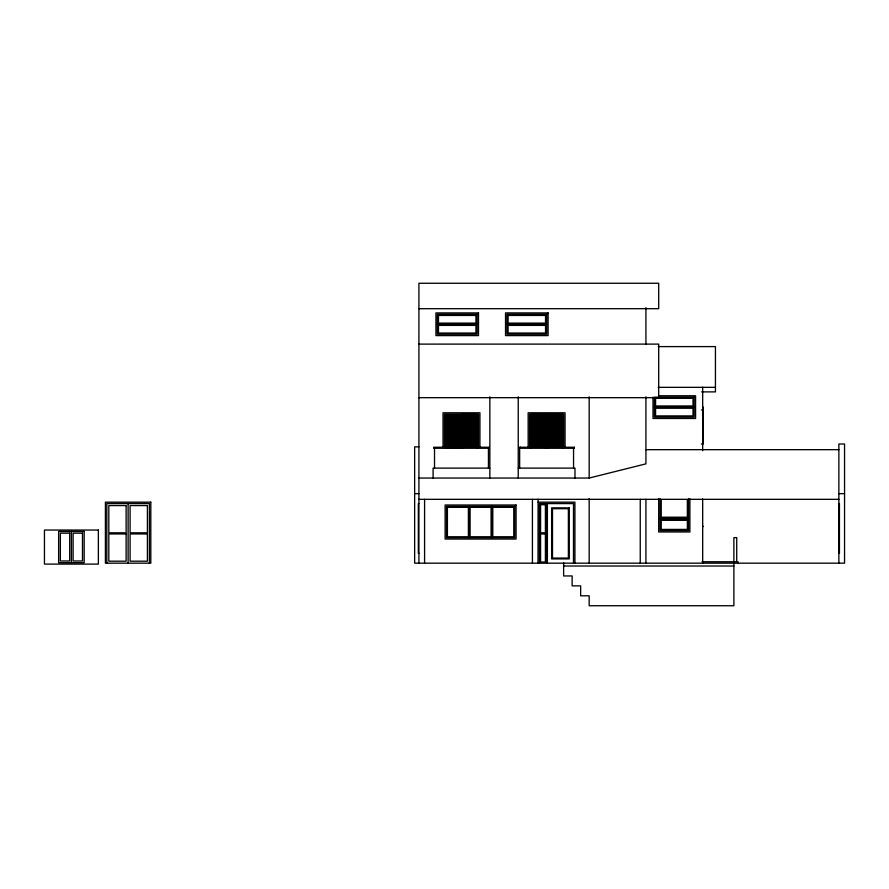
<?xml version="1.0" encoding="UTF-8"?>
<svg xmlns="http://www.w3.org/2000/svg" width="889" height="889" viewBox="0 0 889 889"><rect width="100%" height="100%" fill="white"/><g stroke="black" fill="none" stroke-linecap="round" stroke-linejoin="round"><path stroke-width="1.33" d="M418.919 478.049L589.174 478.049L645.925 463.858L645.925 396.738M418.919 308.694L658.693 308.694L658.693 283.258L418.919 283.258L418.919 563.17M437.355 324.252L477.082 324.252M506.952 324.252L546.679 324.252M418.919 344.11L658.693 344.11L658.693 397.683L418.919 397.683M658.382 346.599L715.445 346.599L715.445 391.882L701.588 391.882M658.193 387.337L715.445 387.337M658.505 395.761L695.576 395.761L695.576 418.463L653.015 418.463L653.015 397.094M654.437 407.106L694.153 407.106M702.677 407.106L703.243 407.106L703.243 444L701.399 444M702.677 408.529L703.243 408.529M701.399 409.951L703.243 409.951M702.677 411.363L703.243 411.363M462.613 414.541L477.371 414.541M530.711 414.541L545.468 414.541M547.735 414.541L562.493 414.541M462.613 415.541L477.371 415.541M530.711 415.541L545.468 415.541M445.589 416.13L460.346 416.13M547.735 416.33L562.493 416.33M462.613 416.53L477.371 416.53M530.711 416.53L545.468 416.53M445.589 416.93L460.346 416.93M547.735 417.33L562.493 417.33M462.613 417.43L477.371 417.43M530.711 417.43L545.468 417.43M445.589 417.919L460.346 417.919M547.735 418.23L562.493 418.23M462.613 418.33L477.371 418.33M530.711 418.33L545.468 418.33M445.589 418.919L460.346 418.919M547.735 419.119L562.493 419.119M462.613 419.219L477.371 419.219M530.711 419.219L545.468 419.219M445.589 419.819L460.346 419.819M462.613 420.119L477.371 420.119M530.711 420.119L545.468 420.119M547.735 420.019L562.493 420.019M445.589 420.708L460.346 420.708M462.613 420.908L477.371 420.908M530.711 420.908L545.468 420.908M547.735 420.908L562.493 420.908M445.589 421.608L460.346 421.608M462.613 421.708L477.371 421.708M530.711 421.708L545.468 421.708M547.735 421.708L562.493 421.708M445.589 422.497L460.346 422.497M547.735 422.497L562.493 422.497M462.613 422.708L477.371 422.708M530.711 422.708L545.468 422.708M445.589 423.297L460.346 423.297M547.735 423.497L562.493 423.497M462.613 423.697L477.371 423.697M530.711 423.697L545.468 423.697M702.677 424.131L703.243 424.131M445.589 424.297L460.346 424.297M547.735 424.498L562.493 424.498M462.613 424.598L477.371 424.598M530.711 424.598L545.468 424.598M445.589 425.286L460.346 425.286M462.613 425.487L477.371 425.487M530.711 425.487L545.468 425.487M547.735 425.387L562.493 425.387M445.589 426.187L460.346 426.187M462.613 426.387L477.371 426.387M530.711 426.387L545.468 426.387M547.735 426.287L562.493 426.287M445.589 426.976L460.346 426.976M462.613 427.287L477.371 427.287M530.711 427.287L545.468 427.287M547.735 427.187L562.493 427.187M445.589 427.876L460.346 427.876M462.613 428.076L477.371 428.076M530.711 428.076L545.468 428.076M547.735 428.076L562.493 428.076M445.589 428.776L460.346 428.776M462.613 428.876L477.371 428.876M530.711 428.876L545.468 428.876M547.735 428.876L562.493 428.876M445.589 429.665L460.346 429.665M462.613 429.665L477.371 429.665M530.711 429.665L545.468 429.665M547.735 429.665L562.493 429.665M445.589 430.465L460.346 430.465M462.613 430.665L477.371 430.665M530.711 430.665L545.468 430.665M547.735 430.665L562.493 430.665M445.589 431.454L460.346 431.454M462.613 431.654L477.371 431.654M530.711 431.654L545.468 431.654M547.735 431.654L562.493 431.654M445.589 432.454L460.346 432.454M462.613 432.554L477.371 432.554M530.711 432.554L545.468 432.554M547.735 432.554L562.493 432.554M445.589 433.354L460.346 433.354M462.613 433.454L477.371 433.454M530.711 433.454L545.468 433.454M547.735 433.454L562.493 433.454M445.589 434.243L460.346 434.243M462.613 434.343L477.371 434.343M530.711 434.343L545.468 434.343M547.735 434.343L562.493 434.343M445.589 435.143L460.346 435.143M462.613 435.243L477.371 435.243M530.711 435.243L545.468 435.243M547.735 435.243L562.493 435.243M445.589 436.032L460.346 436.032M462.613 436.032L477.371 436.032M530.711 436.032L545.468 436.032M547.735 436.032L562.493 436.032M445.589 436.832L460.346 436.832M462.613 436.832L477.371 436.832M530.711 436.832L545.468 436.832M547.735 436.832L562.493 436.832M445.589 437.632L460.346 437.632M462.613 437.833L477.371 437.833M530.711 437.833L545.468 437.833M547.735 437.833L562.493 437.833M445.589 438.621L460.346 438.621M462.613 438.822L477.371 438.822M530.711 438.822L545.468 438.822M547.735 438.822L562.493 438.822M445.589 439.622L460.346 439.622M462.613 439.722L477.371 439.722M530.711 439.722L545.468 439.722M547.735 439.722L562.493 439.722M445.589 440.511L460.346 440.511M462.613 440.611L477.371 440.611M530.711 440.611L545.468 440.611M547.735 440.611L562.493 440.611M445.589 441.411L460.346 441.411M462.613 441.511L477.371 441.511M530.711 441.511L545.468 441.511M547.735 441.511L562.493 441.511M445.589 442.311L460.346 442.311M462.613 442.411L477.371 442.411M530.711 442.411L545.468 442.411M547.735 442.411L562.493 442.411M702.677 442.578L703.243 442.578M445.589 443.2L460.346 443.2M462.613 443.2L477.371 443.2M530.711 443.2L545.468 443.2M547.735 443.2L562.493 443.2M445.589 444L460.346 444M462.613 444L477.371 444M530.711 444L545.468 444M547.735 444L562.493 444M445.589 444.789L460.346 444.789M462.613 444.989L477.371 444.989M530.711 444.989L545.468 444.989M547.735 444.989L562.493 444.989M445.589 445.589L460.346 445.589M462.613 445.989L477.371 445.989M530.711 445.989L545.468 445.989M547.735 445.989L562.493 445.989M445.589 446.589L460.346 446.589M418.919 446.834L414.652 446.834L414.652 563.17L844.55 563.17L844.55 444L838.872 444L838.872 563.17M462.613 446.889L477.371 446.889M530.711 446.889L545.468 446.889M547.735 446.889L562.493 446.889M645.925 449.667L838.872 449.667M489.85 468.114L433.099 468.114L433.099 478.049M518.231 468.114L574.983 468.114L574.983 478.049M414.652 493.651L418.919 493.651M838.872 493.651L844.55 493.651M418.919 499.329L838.872 499.329M538.023 502.163L574.916 502.163L574.916 563.17M418.919 503.585L418.341 503.585L418.341 553.247L418.919 553.247M838.872 503.585L839.438 503.585L839.438 553.247L838.872 553.247M660.105 518.343L688.486 518.343M660.105 519.198L688.486 519.198M702.677 526.288L703.243 526.288L702.677 526.855M702.043 561.759L738.114 561.759L738.114 563.17M563.626 566.015L733.881 566.015M736.725 561.759L736.725 537.634L733.881 537.634L733.881 605.742L589.174 605.742L589.174 595.808L580.65 595.808L580.65 585.873L572.138 585.873L572.138 575.95L563.626 575.95L563.626 562.826M702.677 387.171L702.677 450.69M702.677 498.773L702.677 563.17M689.897 498.785L689.897 531.966L658.693 531.966L658.693 498.785M688.486 498.796L688.486 530.544L660.105 530.544L660.105 498.796M687.353 499.585L687.353 517.209L661.238 517.209L661.238 499.585M645.925 307.661L645.925 344.11M645.925 499.329L645.925 563.17M640.247 499.329L640.247 563.17M589.174 396.805L589.174 478.049M589.174 498.64L589.174 563.17M573.561 448.256L573.561 468.114M573.494 563.17L573.494 503.585L539.445 503.585L539.445 563.17M565.048 447.445L565.048 412.785L528.155 412.785L528.155 447.445M563.626 447.467L563.626 414.207L529.577 414.207L529.577 447.467M562.493 448.089L562.493 415.341L547.735 415.341L547.735 448.089M547.391 503.585L547.391 563.17M546.602 414.207L546.602 447.467M546.535 503.585L546.535 563.17M545.468 448.089L545.468 415.341L530.711 415.341L530.711 448.089M538.089 499.329L538.023 563.17M532.422 499.329L532.422 563.17M520.498 447.256L520.498 448.256M519.643 448.256L519.643 468.114M518.231 396.761L518.231 478.049M491.95 506.419L491.95 537.634M489.85 396.761L489.85 478.049M488.439 448.256L488.439 468.114M479.927 447.445L479.927 412.785L443.033 412.785L443.033 447.445M478.504 447.467L478.504 414.207L444.456 414.207L444.456 447.467M477.371 448.089L477.371 415.341L462.613 415.341L462.613 448.089M469.248 506.419L469.248 537.634M461.48 414.207L461.48 447.467M434.521 448.256L434.521 468.114M424.586 499.329L424.586 563.17M149.396 563.17L149.396 503.585L106.836 503.585L106.836 563.17M128.116 503.585L128.116 563.17M71.409 531.466L71.409 562.681M478.504 312.906L435.943 312.906L435.943 335.598L478.504 335.598L478.504 312.906M548.102 312.906L505.53 312.906L505.53 335.598L548.102 335.598L548.102 312.906M477.082 314.317L437.355 314.317L437.355 334.186L477.082 334.186L477.082 314.317M546.679 314.317L506.952 314.317L506.952 334.186L546.679 334.186L546.679 314.317M475.948 315.451L438.488 315.451L438.488 323.118L475.948 323.118L475.948 315.451M545.546 315.451L508.086 315.451L508.086 323.118L545.546 323.118L545.546 315.451M475.948 325.385L438.488 325.385L438.488 333.053L475.948 333.053L475.948 325.385M545.546 325.385L508.086 325.385L508.086 333.053L545.546 333.053L545.546 325.385M694.153 397.172L654.437 397.172L654.437 417.041L694.153 417.041L694.153 397.172M693.02 398.316L655.571 398.316L655.571 405.973L693.02 405.973L693.02 398.316M693.02 408.24L655.571 408.24L655.571 415.908L693.02 415.908L693.02 408.24M460.346 415.341L445.589 415.341L445.589 447.578L460.346 447.578L460.346 415.341M489.283 447.256L433.665 447.256L433.665 448.256L489.283 448.256L489.283 447.256M574.416 447.256L518.798 447.256L518.798 448.256L574.416 448.256L574.416 447.256M150.808 502.163L105.413 502.163L105.413 563.17L150.808 563.17L150.808 502.163M545.402 504.719L540.579 504.719L540.579 532.811L545.402 532.811L545.402 504.719M516.064 505.008L445.122 505.008L445.122 539.056L516.064 539.056L516.064 505.008M126.127 505.574L108.814 505.574L108.814 532.811L126.127 532.811L126.127 505.574M147.407 505.574L130.094 505.574L130.094 532.811L147.407 532.811L147.407 505.574M514.642 506.419L446.545 506.419L446.545 537.634L514.642 537.634L514.642 506.419M468.392 507.275L447.4 507.275L447.4 536.789L468.392 536.789L468.392 507.275M491.095 507.275L470.092 507.275L470.092 536.789L491.095 536.789L491.095 507.275M513.798 507.275L492.795 507.275L492.795 536.789L513.798 536.789L513.798 507.275M569.238 507.841L551.647 507.841L551.647 558.914L569.238 558.914L569.238 507.841M568.382 508.697L552.491 508.697L552.491 558.07L568.382 558.07L568.382 508.697M687.353 520.332L661.238 520.332L661.238 529.411L687.353 529.411L687.353 520.332M98.368 530.044L44.45 530.044L44.45 564.104L98.368 564.104L98.368 530.044M84.177 531.466L58.641 531.466L58.641 562.681L84.177 562.681L84.177 531.466M69.709 533.167L60.341 533.167L60.341 560.981L69.709 560.981L69.709 533.167M82.477 533.167L73.109 533.167L73.109 560.981L82.477 560.981L82.477 533.167M126.127 533.945L108.814 533.945L108.814 561.192L126.127 561.192L126.127 533.945M147.407 533.945L130.094 533.945L130.094 561.192L147.407 561.192L147.407 533.945M545.402 533.945L540.579 533.945L540.579 562.037L545.402 562.037L545.402 533.945"/></g></svg>
